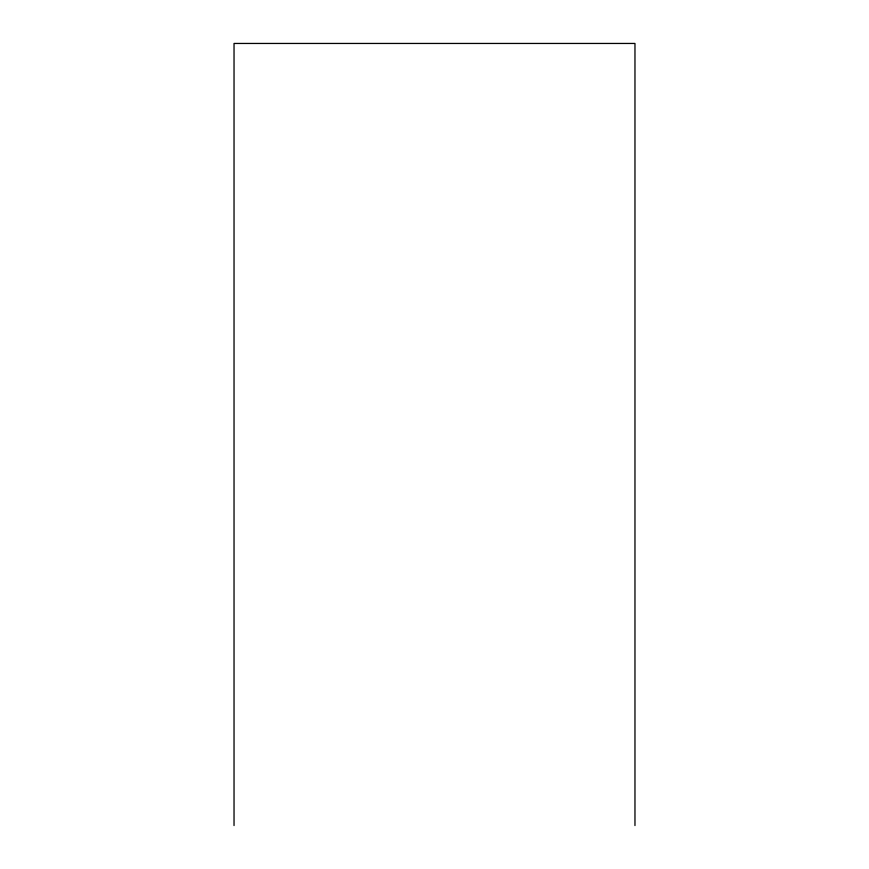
<?xml version="1.0" encoding="UTF-8"?>
<svg xmlns="http://www.w3.org/2000/svg" width="869" height="869" viewBox="0 0 869 869"><rect width="100%" height="100%" fill="white"/><g stroke="black" fill="none" stroke-linecap="round" stroke-linejoin="round"><path stroke-width="1.3" d="M634.967 825.55L634.967 43.45L234.033 43.45L234.033 825.55"/></g></svg>
